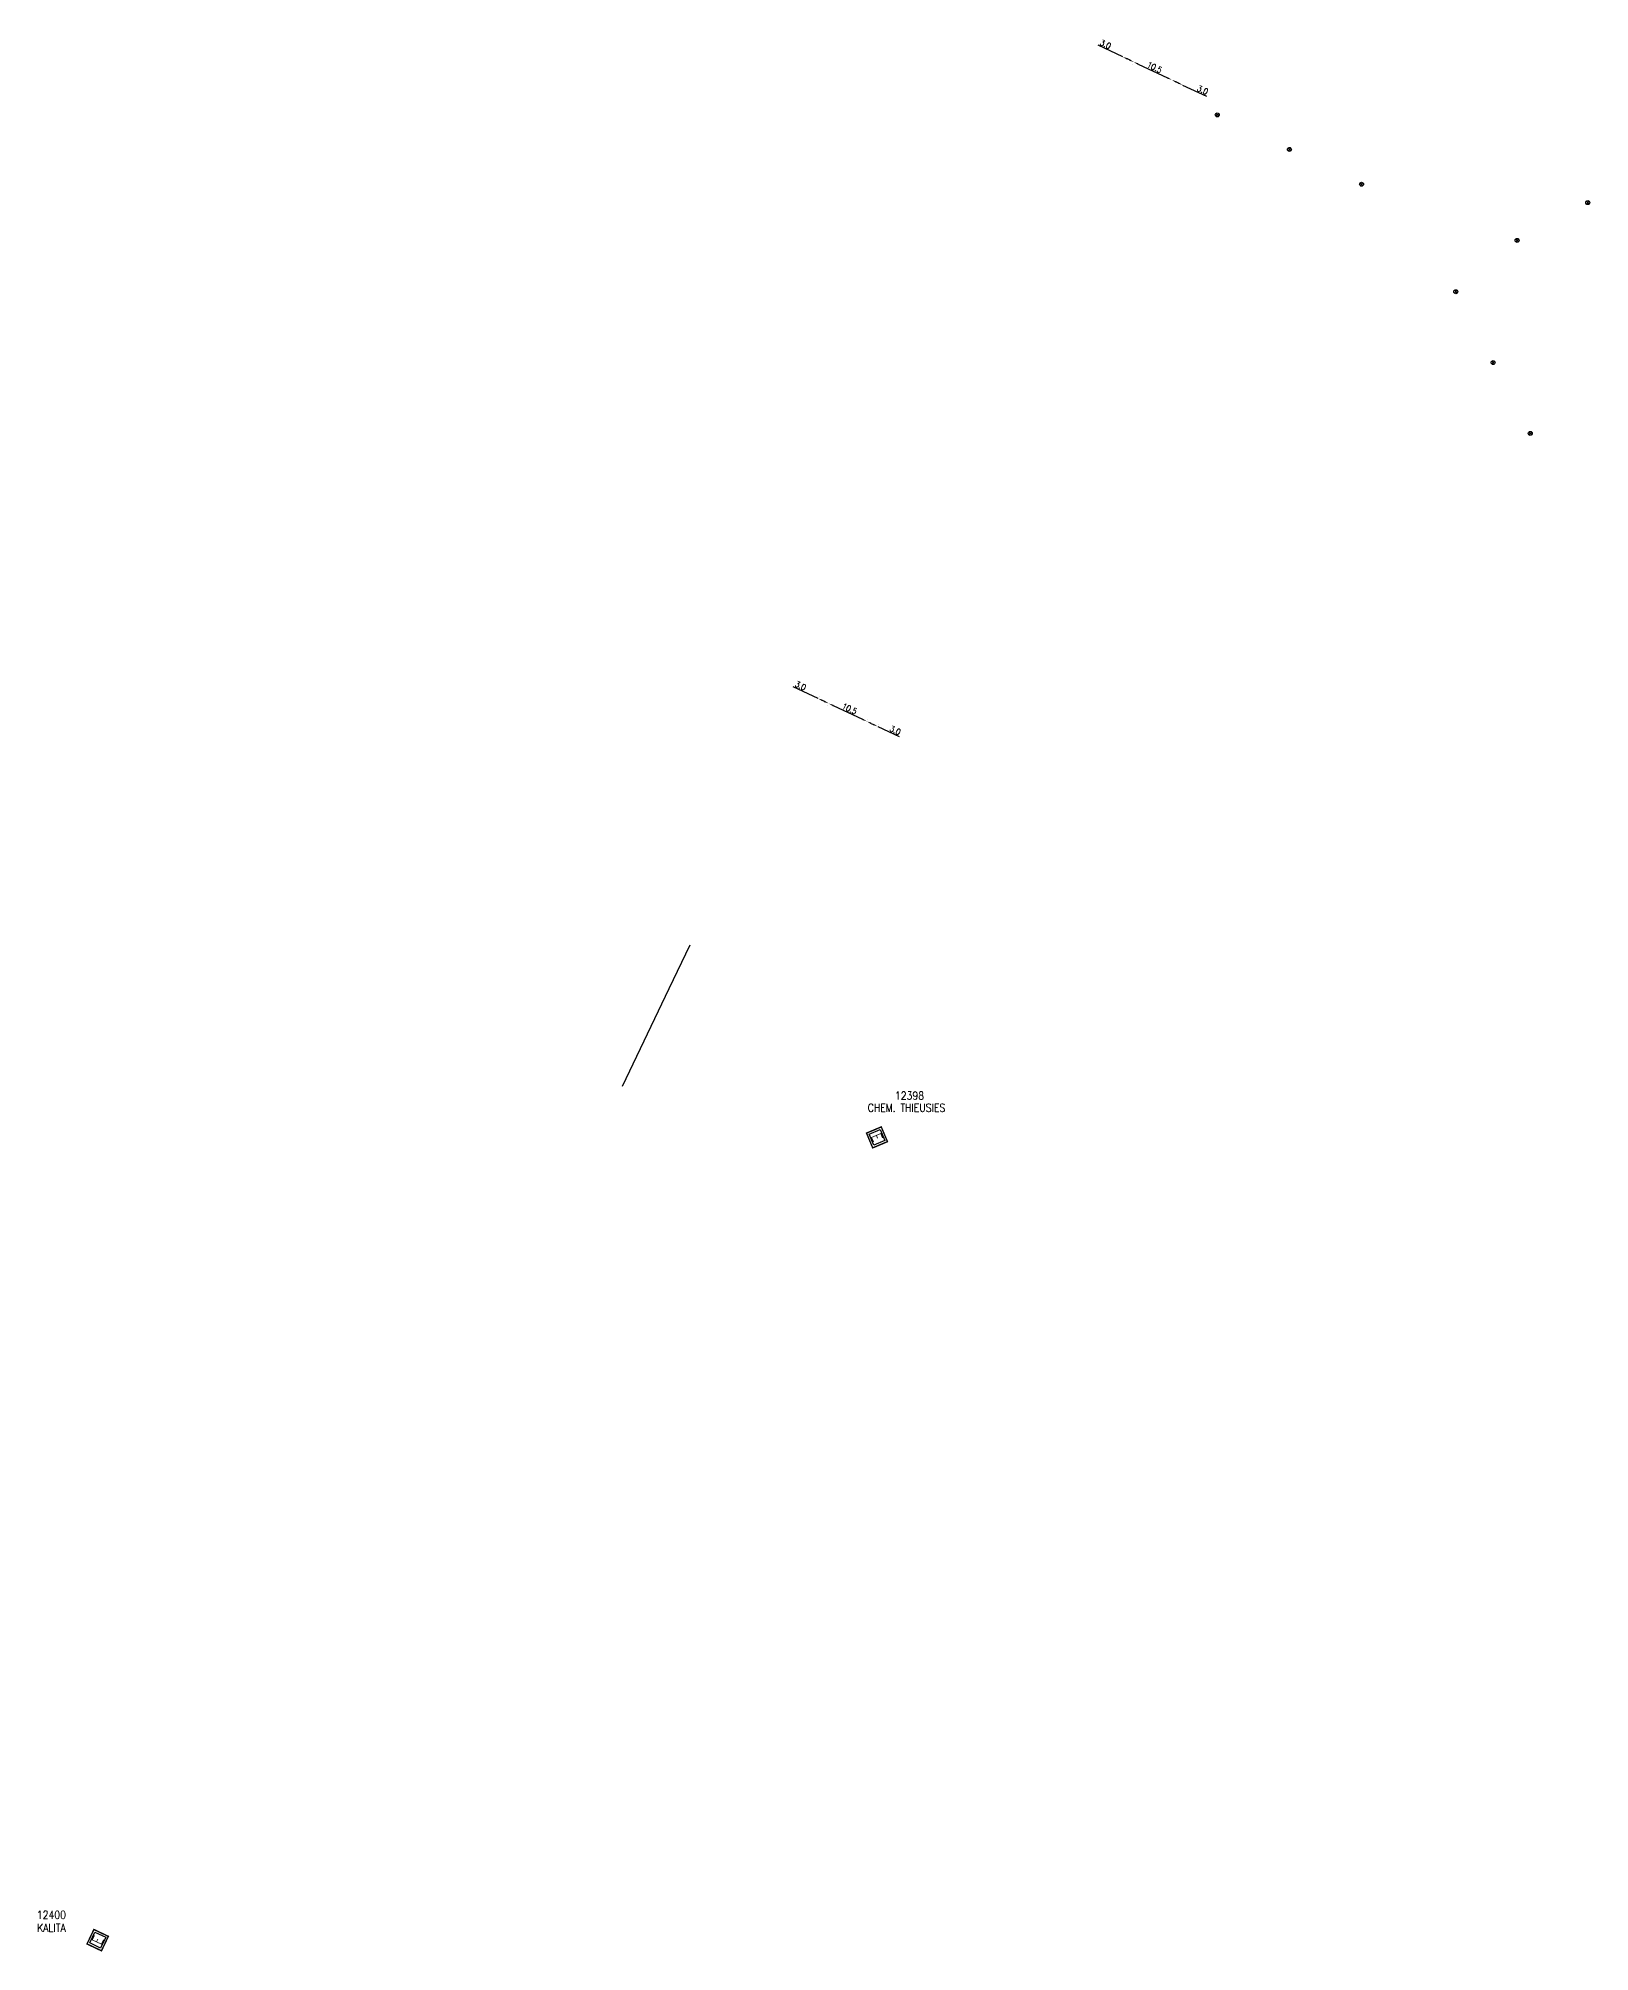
# Model space of a CAD drawing. Header units: millimetres. Extents: x 119599 to 239627, y 124063 to 248684.
# Drawn here: x 128202.8 to 128590.5, y 139420.3 to 139898.6 of the extents above; entities that cross this region are included whole.
import ezdxf
from ezdxf.enums import TextEntityAlignment as Align

# ---------------------------------------------------------------- set-up
doc = ezdxf.new("R2010")
doc.units = ezdxf.units.MM
doc.layers.get('0').update_dxf_attribs({"linetype": 'CONTINUOUS'})
doc.layers.get('Defpoints').update_dxf_attribs({"linetype": 'CONTINUOUS'})
for name, color, linetype in [('M_200', 7, 'CONTINUOUS'), ('W0008', 7, 'CONTINUOUS'), ('W0333', 7, 'CONTINUOUS'), ('W0469', 7, 'CONTINUOUS')]:
    doc.layers.add(name, color=color, linetype=linetype)
doc.styles.add('M_ROMANS', font='ROMANS.shx', dxfattribs={"width": 0.75})
doc.styles.get("Standard").update_dxf_attribs({"font": 'romans.shx', "width": 0.85})
doc.dimstyles.get("Standard").update_dxf_attribs({"dimtxt": 1.5, "dimasz": 1.2, "dimexe": 0.625, "dimexo": 0.625, "dimgap": 0.25, "dimtad": 1, "dimdec": 1, "dimzin": 0, "dimdsep": 46, "dimtxsty": 'Standard', "dimcen": -0.5, "dimadec": 0, "dimazin": 0, "dimtfac": 1, "dimtdec": 1, "dimtmove": 0, "dimatfit": 3, "dimfxl": 0, "dimtolj": 1, "dimtzin": 0, "dimarcsym": 0})

# ---------------------------------------------------------------- blocks, each defined once
blk = doc.blocks.new('T469')
at = {"color": 0, "linetype": 'Continuous', "flags": 128}
for points in [[(-0.35, 0.35), (0.35, -0.35)], [(-0.35, -0.35), (0.35, 0.35)]]:
    blk.add_lwpolyline(points, dxfattribs=at)
at = {"color": 0, "linetype": 'Continuous'}
blk.add_circle((0, 0), 0.5, dxfattribs=at)
blk = doc.blocks.new('*D3')
at = {"layer": 'Defpoints', "color": 0, "linetype": 'Continuous', "transparency": 16777216}
for p in [(128486.1, 139888.16), (128488.81, 139886.88), (128488.81, 139886.88)]:
    blk.add_point(p, dxfattribs=at)
at = {"layer": 'W0008', "color": 0, "linetype": 'Continuous', "lineweight": -2, "transparency": 16777216}
for p, q in [((128487.19, 139887.65), (128487.73, 139887.39)), ((128488.81, 139886.88), (128494.81, 139884.06))]:
    blk.add_line(p, q, dxfattribs=at)
at = {"layer": 'W0008', "color": 0, "linetype": 'Continuous', "transparency": 16777216}
for points in [[(128487.27, 139887.83), (128487.1, 139887.47), (128486.1, 139888.16)], [(128487.81, 139887.57), (128487.64, 139887.21), (128488.81, 139886.88)]]:
    blk.add_solid(points, dxfattribs=at)
at = {"layer": 'W0008', "color": 0, "linetype": 'Continuous', "transparency": 16777216, "insert": (128493.81, 139885.64), "char_height": 1.5, "attachment_point": 5, "rotation": 334.7796}
blk.add_mtext('\\A1;3.0', dxfattribs=at)
blk = doc.blocks.new('*D4')
at = {"layer": 'Defpoints', "color": 0, "linetype": 'Continuous', "transparency": 16777216}
for p in [(128473.88, 139893.92), (128476.6, 139892.63), (128476.6, 139892.63)]:
    blk.add_point(p, dxfattribs=at)
at = {"layer": 'W0008', "color": 0, "linetype": 'Continuous', "lineweight": -2, "transparency": 16777216}
for p, q in [((128473.88, 139893.92), (128467.67, 139896.84)), ((128475.52, 139893.15), (128474.96, 139893.41))]:
    blk.add_line(p, q, dxfattribs=at)
at = {"layer": 'W0008', "color": 0, "linetype": 'Continuous', "transparency": 16777216}
for points in [[(128475.05, 139893.59), (128474.88, 139893.22), (128473.88, 139893.92)], [(128475.6, 139893.33), (128475.43, 139892.96), (128476.6, 139892.63)]]:
    blk.add_solid(points, dxfattribs=at)
at = {"layer": 'W0008', "color": 0, "linetype": 'Continuous', "transparency": 16777216, "insert": (128469.53, 139897.07), "char_height": 1.5, "attachment_point": 5, "rotation": 334.7796}
blk.add_mtext('\\A1;3.0', dxfattribs=at)
blk = doc.blocks.new('*D5')
at = {"layer": 'Defpoints', "color": 0, "linetype": 'Continuous', "transparency": 16777216}
for p in [(128476.6, 139892.63), (128486.1, 139888.16), (128486.1, 139888.16)]:
    blk.add_point(p, dxfattribs=at)
at = {"layer": 'W0008', "color": 0, "linetype": 'Continuous', "lineweight": -2, "transparency": 16777216}
for p, q in [((128476.33, 139892.07), (128476.33, 139892.07)), ((128477.69, 139892.12), (128485.01, 139888.67))]:
    blk.add_line(p, q, dxfattribs=at)
at = {"layer": 'W0008', "color": 0, "linetype": 'Continuous', "transparency": 16777216}
for points in [[(128477.77, 139892.3), (128477.6, 139891.94), (128476.6, 139892.63)], [(128485.1, 139888.85), (128484.93, 139888.49), (128486.1, 139888.16)]]:
    blk.add_solid(points, dxfattribs=at)
at = {"layer": 'W0008', "color": 0, "linetype": 'Continuous', "transparency": 16777216, "insert": (128481.78, 139891.3), "char_height": 1.5, "attachment_point": 5, "rotation": 334.7796}
blk.add_mtext('\\A1;10.5', dxfattribs=at)
blk = doc.blocks.new('*D6')
at = {"layer": 'Defpoints', "color": 0, "linetype": 'Continuous', "transparency": 16777216}
for p in [(128409.89, 139727.82), (128412.6, 139726.54), (128412.6, 139726.54)]:
    blk.add_point(p, dxfattribs=at)
at = {"layer": 'W0008', "color": 0, "linetype": 'Continuous', "lineweight": -2, "transparency": 16777216}
for p, q in [((128410.16, 139728.38), (128410.16, 139728.38)), ((128410.97, 139727.3), (128411.52, 139727.05)), ((128412.6, 139726.54), (128417.99, 139724)), ((128412.87, 139727.1), (128412.87, 139727.1))]:
    blk.add_line(p, q, dxfattribs=at)
at = {"layer": 'W0008', "color": 0, "linetype": 'Continuous', "transparency": 16777216}
for points in [[(128411.06, 139727.49), (128410.89, 139727.12), (128409.89, 139727.82)], [(128411.6, 139727.23), (128411.43, 139726.87), (128412.6, 139726.54)]]:
    blk.add_solid(points, dxfattribs=at)
at = {"layer": 'W0008', "color": 0, "linetype": 'Continuous', "transparency": 16777216, "insert": (128416.98, 139725.58), "char_height": 1.5, "attachment_point": 5, "rotation": 334.7796}
blk.add_mtext('\\A1;3.0', dxfattribs=at)
blk = doc.blocks.new('*D7')
at = {"layer": 'Defpoints', "color": 0, "linetype": 'Continuous', "transparency": 16777216}
for p in [(128397.71, 139733.55), (128400.39, 139732.29), (128400.39, 139732.29)]:
    blk.add_point(p, dxfattribs=at)
at = {"layer": 'W0008', "color": 0, "linetype": 'Continuous', "lineweight": -2, "transparency": 16777216}
for p, q in [((128397.71, 139733.55), (128391.47, 139736.49)), ((128397.97, 139734.12), (128397.97, 139734.12)), ((128399.3, 139732.8), (128398.79, 139733.04))]:
    blk.add_line(p, q, dxfattribs=at)
at = {"layer": 'W0008', "color": 0, "linetype": 'Continuous', "transparency": 16777216}
for points in [[(128398.88, 139733.22), (128398.71, 139732.86), (128397.71, 139733.55)], [(128399.39, 139732.98), (128399.22, 139732.62), (128400.39, 139732.29)]]:
    blk.add_solid(points, dxfattribs=at)
at = {"layer": 'W0008', "color": 0, "linetype": 'Continuous', "transparency": 16777216, "insert": (128393.33, 139736.72), "char_height": 1.5, "attachment_point": 5, "rotation": 334.7796}
blk.add_mtext('\\A1;3.0', dxfattribs=at)
blk = doc.blocks.new('*D8')
at = {"layer": 'Defpoints', "color": 0, "linetype": 'Continuous', "transparency": 16777216}
for p in [(128400.39, 139732.29), (128409.89, 139727.82), (128409.89, 139727.82)]:
    blk.add_point(p, dxfattribs=at)
at = {"layer": 'W0008', "color": 0, "linetype": 'Continuous', "lineweight": -2, "transparency": 16777216}
for p, q in [((128400.12, 139731.72), (128400.12, 139731.72)), ((128401.48, 139731.78), (128408.8, 139728.33))]:
    blk.add_line(p, q, dxfattribs=at)
at = {"layer": 'W0008', "color": 0, "linetype": 'Continuous', "transparency": 16777216}
for points in [[(128401.56, 139731.96), (128401.39, 139731.6), (128400.39, 139732.29)], [(128408.89, 139728.51), (128408.72, 139728.15), (128409.89, 139727.82)]]:
    blk.add_solid(points, dxfattribs=at)
at = {"layer": 'W0008', "color": 0, "linetype": 'Continuous', "transparency": 16777216, "insert": (128405.57, 139730.96), "char_height": 1.5, "attachment_point": 5, "rotation": 334.7796}
blk.add_mtext('\\A1;10.5', dxfattribs=at)
blk = doc.blocks.new('M_200_59')
at = {"layer": 'M_200', "color": 0, "linetype": 'Continuous', "const_width": 0.35, "flags": 128}
blk.add_lwpolyline([(4, 4), (4, 0), (0, 0), (0, 4)], close=True, dxfattribs=at)
at = {"layer": 'M_200', "color": 0, "linetype": 'Continuous'}
blk.add_lwpolyline([(0.5, 3.5), (3.5, 3.5), (3.5, 0.5), (0.5, 0.5)], close=True, dxfattribs=at)
at = {"layer": 'M_200', "color": 0, "linetype": 'Continuous', "insert": (2, 2), "char_height": 2.5, "width": 4, "attachment_point": 5}
blk.add_mtext('E', dxfattribs=at)
at = {"layer": 'M_200', "color": 0, "linetype": 'Continuous', "width": 0.85}
for tag, p in [('NUM', (2, 10.77)), ('NOM', (2, 7.49))]:
    blk.add_attdef(tag, text='', height=2, dxfattribs=at).set_placement(p, align=Align.MIDDLE)
at = {"layer": 'M_200', "color": 0, "linetype": 'Continuous', "style": 'M_ROMANS', "width": 0.75, "flags": 3}
for tag, p in [('DEF_LEG', (1.87, -2.99)), ('DEF_COUP', (1.87, -5.49)), ('DEF_TYPE', (1.87, -7.99))]:
    blk.add_attdef(tag, text='', height=1.2, dxfattribs=at).set_placement(p, align=Align.MIDDLE)

msp = doc.modelspace()

# ---------------------------------------------------------------- linework, layer by layer
at = {"layer": 'W0333', "color": 252, "flags": 128}
msp.add_lwpolyline([(128348.83, 139636.63), (128360.52, 139661.01), (128365.7, 139671.96)], dxfattribs=at)

# ---------------------------------------------------------------- block references
at = {"layer": 'M_200'}
ref = msp.add_blockref('M_200_59', (128409.81, 139624.9), dxfattribs=dict(at, rotation=292.8059069150727))
ref.add_attrib('NUM', '12398', dxfattribs={"color": 0, "linetype": 'Continuous', "height": 2, "width": 0.85}).set_placement((128420.55, 139634.26), align=Align.MIDDLE)
ref.add_attrib('NOM', 'CHEM. THIEUSIES', dxfattribs={"color": 0, "linetype": 'Continuous', "height": 2, "width": 0.85}).set_placement((128419.81, 139631.23), align=Align.MIDDLE)
ref = msp.add_blockref('M_200_59', (128218.62, 139420.51), dxfattribs=dict(at, rotation=64.54704182893943))
ref.add_attrib('NUM', '12400', dxfattribs={"color": 0, "linetype": 'Continuous', "height": 2, "width": 0.85}).set_placement((128206.11, 139429.5), align=Align.MIDDLE)
ref.add_attrib('NOM', 'KALITA', dxfattribs={"color": 0, "linetype": 'Continuous', "height": 2, "width": 0.85}).set_placement((128206.11, 139426.25), align=Align.MIDDLE)
at = {"layer": 'W0469', "color": 252}
for p in [(128497.47, 139879.42), (128515.5, 139870.77), (128533.52, 139862.09), (128590.05, 139857.48), (128572.41, 139848.04), (128557.08, 139835.21), (128566.41, 139817.51), (128575.7, 139799.79)]:
    msp.add_blockref('T469', p, dxfattribs=at)

# ---------------------------------------------------------------- dimensions: what is measured, and where the dimension line sits
at = {"layer": 'W0008', "color": 252, "linetype": 'Continuous'}
for base, p1, p2, picture, middle in [((128476.6, 139892.63), (128473.88, 139893.92), (128476.6, 139892.63), '*D4', (128469.11, 139896.16)), ((128486.1, 139888.16), (128476.6, 139892.63), (128486.1, 139888.16), '*D5', (128481.35, 139890.4)), ((128488.81, 139886.88), (128486.1, 139888.16), (128488.81, 139886.88), '*D3', (128493.38, 139884.73)), ((128400.39, 139732.29), (128397.71, 139733.55), (128400.39, 139732.29), '*D7', (128392.9, 139735.82)), ((128409.89, 139727.82), (128400.39, 139732.29), (128409.89, 139727.82), '*D8', (128405.14, 139730.05)), ((128412.6, 139726.54), (128409.89, 139727.82), (128412.6, 139726.54), '*D6', (128416.56, 139724.67))]:
    dim = msp.add_linear_dim(base=base, p1=p1, p2=p2, angle=154.7796, dimstyle='Standard', dxfattribs=at)
    dim.commit()
    dim.dimension.update_dxf_attribs({"geometry": picture, "text_midpoint": middle, "dimtype": 160})

doc.saveas('drawing.dxf')
